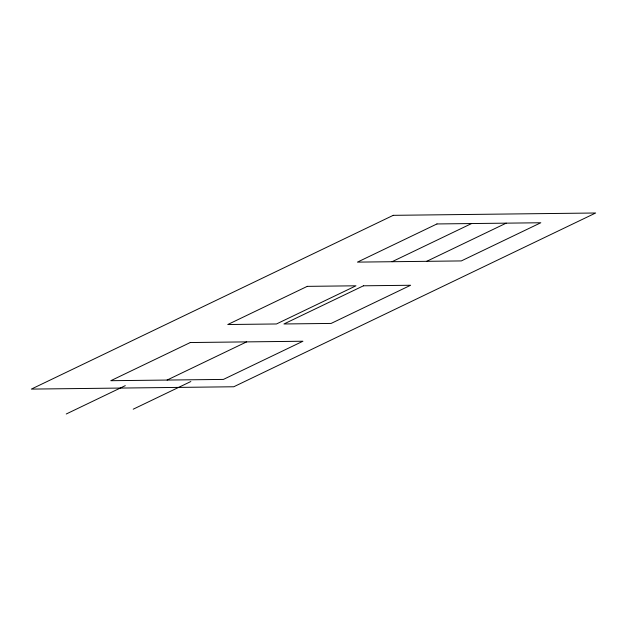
<?xml version="1.0" encoding="UTF-8"?>
<svg xmlns="http://www.w3.org/2000/svg" width="627" height="627" viewBox="0 0 627 627"><rect width="100%" height="100%" fill="white"/><g stroke="black" fill="none" stroke-linecap="round" stroke-linejoin="round"><path stroke-width="0.94" d="M66.243 414L125.29 385.644M392.071 261.718L471.575 223.549M167.103 380.056L246.599 341.887M426.689 261.326L506.185 223.149M133.214 409.196L190.843 381.522M393.239 215.335L31.35 389.093L233.761 386.765L595.65 213L393.239 215.335M436.956 223.949L357.461 262.117L461.3 260.926L540.795 222.757L436.956 223.949M190.279 342.538L110.783 380.707L223.424 379.413L302.919 341.237L190.279 342.538M307.277 286.359L227.781 324.527L276.46 323.971L355.956 285.802L307.277 286.359M363.448 285.802L283.953 323.971L331.119 323.43L410.614 285.261L363.448 285.802"/></g></svg>
